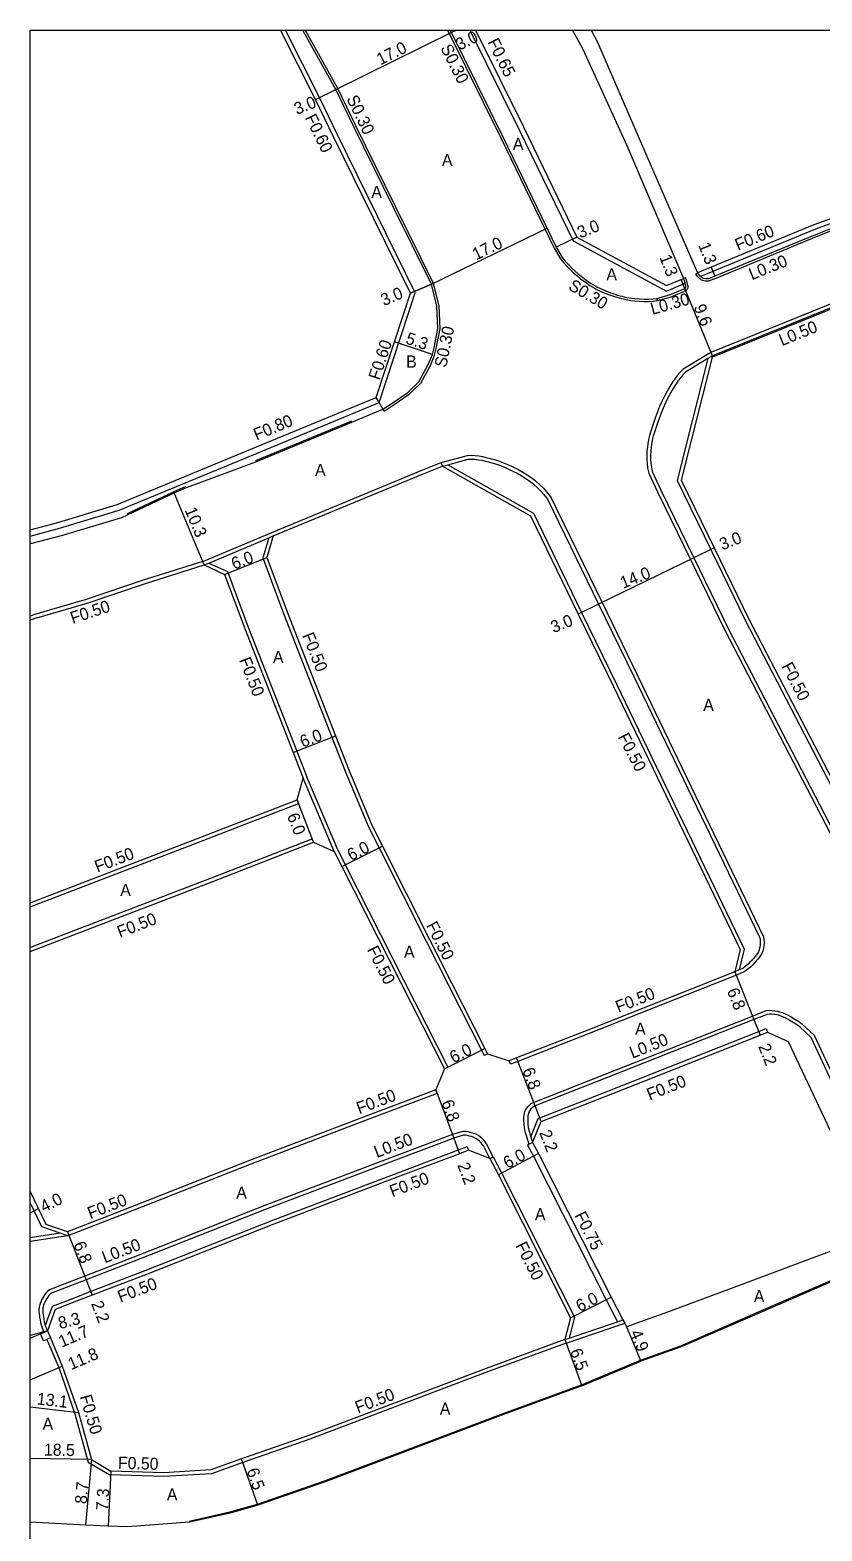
# Model space of a CAD drawing. Header units: metres. Extents: x -8000 to -6400, y -117600 to -117000.
# Drawn here: x -8000 to -7895.4, y -117198.4 to -117000 of the extents above; entities that cross this region are included whole.
import ezdxf

# ---------------------------------------------------------------- set-up
doc = ezdxf.new("R2010")
doc.units = ezdxf.units.M
doc.header["$LTSCALE"] = 2.5
for name, color, linetype in [('側溝・桝', 7, 'Continuous'), ('図郭', 7, 'Continuous'), ('幅員', 7, 'Continuous'), ('歩道・分離帯・安全施設', 7, 'Continuous'), ('舗装', 7, 'Continuous'), ('道路', 7, 'Continuous')]:
    doc.layers.add(name, color=color, linetype=linetype)
doc.styles.get("Standard").update_dxf_attribs({"font": ''})
doc.styles.get('Standard').set_extended_font_data('@MS PGothic')

msp = doc.modelspace()

# ---------------------------------------------------------------- linework, layer by layer
at = {"layer": '側溝・桝'}
for points in [[(-7961.75, -117008.93), (-7966.24, -117000)], [(-7963.59, -117000.05), (-7963.62, -117000)], [(-7953.38, -117050.13), (-7953.22, -117050.38), (-7952, -117049.59), (-7949.89, -117048.15), (-7948.37, -117046.67), (-7947.1, -117044.36), (-7946.54, -117042.98), (-7946.33, -117042.11), (-7945.8, -117039.49), (-7945.96, -117036.45), (-7946.69, -117033.51), (-7951.71, -117023.35), (-7956.93, -117012.68), (-7959.32, -117007.74), (-7963.59, -117000.05)], [(-7944.84, -117000), (-7937.74, -117014.35), (-7930.73, -117028.83), (-7929.92, -117030.23), (-7929.51, -117030.74), (-7929.08, -117031.2), (-7928.64, -117031.65), (-7928.18, -117032.08), (-7927.75, -117032.47), (-7927.2, -117032.92), (-7926.62, -117033.35), (-7926.02, -117033.76), (-7925.4, -117034.12), (-7925.26, -117034.2), (-7924.66, -117034.5), (-7924.04, -117034.77), (-7923.42, -117035.01), (-7922.78, -117035.23), (-7922.48, -117035.32), (-7921.86, -117035.49), (-7921.23, -117035.63), (-7920.59, -117035.74), (-7920.1, -117035.8), (-7919.49, -117035.85), (-7918.88, -117035.88), (-7918.26, -117035.87), (-7917.65, -117035.84), (-7917.08, -117035.77)], [(-7941.88, -117000), (-7935.36, -117013.18), (-7928.25, -117027.85), (-7915.92, -117034.5)], [(-7953.88, -117049.26), (-7949.09, -117034.74), (-7954.14, -117024.54), (-7954.14, -117024.54), (-7959.36, -117013.86), (-7961.75, -117008.93)], [(-7882.84, -117020.87), (-7890.65, -117024.31), (-7896.23, -117026.31), (-7909.77, -117031.9), (-7911.39, -117032.57)], [(-7882.84, -117021.73), (-7890.36, -117025.05), (-7895.89, -117027.25), (-7899.43, -117028.71)], [(-7899.43, -117028.71), (-7909.39, -117032.83), (-7909.77, -117032.98)], [(-7917.16, -117035.48), (-7917.08, -117035.77), (-7915.29, -117035.26), (-7913.3, -117034.44), (-7913.15, -117034.29), (-7913.07, -117034.13), (-7913.05, -117034.06), (-7913.04, -117033.92), (-7913.05, -117033.8), (-7913.06, -117033.76), (-7913.15, -117033.4), (-7913.25, -117033.04), (-7913.37, -117032.74), (-7913.65, -117032.85)], [(-7913.44, -117033.47), (-7913.53, -117033.14), (-7913.65, -117032.85)], [(-7912.04, -117032.26), (-7911.79, -117032.09)], [(-7909.77, -117032.98), (-7910.34, -117033.22), (-7910.74, -117033.18), (-7911.13, -117033.12), (-7911.32, -117033.01), (-7911.45, -117032.91), (-7911.54, -117032.84), (-7911.71, -117032.68), (-7911.81, -117032.58), (-7912.04, -117032.26)], [(-7911.39, -117032.57), (-7911.5, -117032.47), (-7911.58, -117032.39), (-7911.79, -117032.09)], [(-7887.17, -117033.37), (-7910.04, -117042.62)], [(-7915.92, -117034.5), (-7913.44, -117033.47)], [(-7910.04, -117042.62), (-7910.68, -117043.01), (-7913.68, -117044.84), (-7914.08, -117045.25), (-7914.43, -117045.64), (-7914.75, -117046.06), (-7915.05, -117046.48), (-7915.33, -117046.92), (-7915.59, -117047.35), (-7915.82, -117047.75), (-7916.18, -117048.41), (-7916.51, -117049.09), (-7916.81, -117049.78), (-7917.08, -117050.47), (-7917.34, -117051.16), (-7917.44, -117051.43), (-7917.62, -117051.95), (-7917.8, -117052.49), (-7917.98, -117053.03), (-7918.14, -117053.58), (-7918.27, -117054.13), (-7918.38, -117054.7), (-7918.43, -117055.1), (-7918.48, -117055.65), (-7918.51, -117056.2), (-7918.5, -117056.76), (-7918.47, -117057.32), (-7918.4, -117057.88), (-7918.29, -117058.42), (-7918.25, -117058.6), (-7917.1, -117061.04), (-7912.74, -117069.99), (-7908.17, -117079.35), (-7890.65, -117113.13)], [(-7909.81, -117043.06), (-7910.42, -117043.44), (-7914.49, -117059.54), (-7910.04, -117068.67), (-7905.49, -117078.01), (-7888.01, -117111.71), (-7885.75, -117115.6), (-7885.45, -117115.7), (-7884.6, -117116)], [(-8000, -117066.89), (-7996.1, -117065.86), (-7988.22, -117063.48), (-7970.53, -117056.17), (-7953.88, -117049.26), (-7954.28, -117048.56)], [(-7968.06, -117066.41), (-7948.32, -117058.25), (-7945.67, -117057.18)], [(-7945.67, -117057.18), (-7942.19, -117056.23), (-7941.66, -117056.22), (-7941.17, -117056.25), (-7940.69, -117056.31), (-7940.22, -117056.39), (-7939.76, -117056.49), (-7939.31, -117056.6), (-7939.01, -117056.68), (-7938.33, -117056.88), (-7937.66, -117057.11), (-7937.01, -117057.38), (-7936.37, -117057.67), (-7935.96, -117057.87), (-7935.41, -117058.16), (-7934.87, -117058.46), (-7934.33, -117058.78), (-7933.81, -117059.13), (-7933.3, -117059.51), (-7933.1, -117059.68), (-7932.62, -117060.11), (-7932.17, -117060.56), (-7931.75, -117061.04), (-7931.36, -117061.55), (-7931.15, -117061.84), (-7924.42, -117075.68), (-7919.76, -117085.24), (-7903.09, -117119.86), (-7903.03, -117120.27), (-7903.01, -117120.63), (-7903.02, -117121), (-7903.07, -117121.36), (-7903.16, -117121.71), (-7903.19, -117121.78), (-7903.31, -117122.07), (-7903.47, -117122.35), (-7903.65, -117122.6), (-7903.84, -117122.84), (-7904.03, -117123.05), (-7904.21, -117123.25), (-7904.23, -117123.28), (-7904.51, -117123.58), (-7904.82, -117123.88), (-7905.15, -117124.17), (-7905.5, -117124.42), (-7905.58, -117124.48), (-7906.08, -117124.69), (-7906.67, -117124.95)], [(-7945.48, -117057.64), (-7945.67, -117057.18)], [(-7945.48, -117057.64), (-7944.8, -117057.46), (-7933.49, -117063.89), (-7927.12, -117077.01), (-7922.47, -117086.55), (-7905.62, -117121.52), (-7906.28, -117124.24)], [(-7977.16, -117070.25), (-7968.06, -117066.41)], [(-7977.01, -117070.72), (-7976.39, -117070.46), (-7968.46, -117067.12), (-7967.87, -117066.87)], [(-7968.46, -117067.12), (-7969.24, -117069.77), (-7966.51, -117077.11), (-7960.11, -117093.49), (-7958.36, -117097.97), (-7955.29, -117105.32), (-7953.88, -117108.11), (-7947.65, -117120.44), (-7940.34, -117134.85), (-7939.98, -117135.56)], [(-7977.16, -117070.25), (-7985.03, -117072.73), (-7992.6, -117075.27), (-7999.24, -117077.24), (-8000, -117077.47)], [(-7976.39, -117070.46), (-7973.89, -117071.6), (-7971.16, -117078.95), (-7964.76, -117095.31), (-7963.43, -117098.72)], [(-7959.8, -117108.59), (-7963.9, -117098.9)], [(-7959.35, -117108.36), (-7963.43, -117098.72)], [(-8000, -117115.91), (-7977.84, -117107.41), (-7964.54, -117102.25)], [(-7964.72, -117101.78), (-7964.54, -117102.25)], [(-8000, -117121.28), (-7999.25, -117120.98), (-7976.03, -117112.07), (-7962.72, -117106.9)], [(-7962.72, -117106.9), (-7962.54, -117107.37)], [(-7959.35, -117108.36), (-7958.34, -117110.37), (-7952.1, -117122.7), (-7944.8, -117137.11)], [(-7906.67, -117124.95), (-7906.85, -117124.49)], [(-7906.67, -117124.95), (-7926.13, -117132.66), (-7935.55, -117136.35), (-7936.5, -117136.72)], [(-7934.05, -117147.28), (-7934.59, -117145.65), (-7934.68, -117145.13), (-7934.72, -117144.61), (-7934.73, -117144.14), (-7934.73, -117143.93), (-7934.73, -117143.71), (-7934.71, -117143.48), (-7934.67, -117143.23), (-7934.6, -117142.97), (-7934.52, -117142.79), (-7934.38, -117142.57), (-7934.19, -117142.31), (-7934, -117142.11), (-7933.77, -117141.92), (-7933.48, -117141.76), (-7924, -117138.05), (-7904.53, -117130.35), (-7902.71, -117129.62), (-7902.29, -117129.59), (-7901.93, -117129.6), (-7901.57, -117129.64), (-7901.23, -117129.7), (-7900.96, -117129.77), (-7900.59, -117129.89), (-7900.24, -117130.04), (-7899.91, -117130.2), (-7899.6, -117130.37), (-7899.44, -117130.45), (-7898.92, -117130.75), (-7898.41, -117131.08), (-7897.98, -117131.4), (-7896.39, -117132.86)], [(-7933.84, -117146.31), (-7932.85, -117143.88), (-7923.2, -117140.1), (-7903.72, -117132.39), (-7902.75, -117132.01)], [(-7902.75, -117132.01), (-7902.56, -117132.47)], [(-7896.39, -117132.86), (-7893.3, -117139.48), (-7882.84, -117160.76)], [(-7939.53, -117135.33), (-7939.98, -117135.56)], [(-7936.5, -117136.72), (-7936.68, -117136.25)], [(-7944.8, -117137.11), (-7945.24, -117137.33)], [(-7946.21, -117140.57), (-7955.21, -117143.98), (-7970.84, -117149.91), (-7987.72, -117156.57), (-7995.02, -117159.39), (-7996.03, -117159.04), (-7998.42, -117158.22)], [(-7946.21, -117140.57), (-7946.39, -117140.11)], [(-7938.82, -117148.94), (-7939.67, -117147.25), (-7939.86, -117146.99), (-7940.05, -117146.74), (-7940.28, -117146.5), (-7940.47, -117146.34), (-7940.76, -117146.14), (-7941.07, -117145.98), (-7941.38, -117145.86), (-7941.52, -117145.81), (-7941.81, -117145.73), (-7942.12, -117145.66), (-7942.44, -117145.62), (-7942.82, -117145.6), (-7944.17, -117146), (-7953.15, -117149.4), (-7968.75, -117155.32), (-7985.61, -117161.97), (-7992.75, -117164.73), (-7995.97, -117165.98), (-7997.41, -117166.53), (-7997.69, -117166.76), (-7997.9, -117166.98), (-7998.07, -117167.21), (-7998.22, -117167.43), (-7998.24, -117167.47), (-7998.4, -117167.74), (-7998.55, -117168.03), (-7998.68, -117168.34), (-7998.77, -117168.67), (-7998.8, -117168.83), (-7998.83, -117169.12), (-7998.82, -117169.41), (-7998.79, -117169.68), (-7998.75, -117169.92), (-7998.73, -117170.13), (-7998.68, -117170.49), (-7998.62, -117170.87), (-7998.55, -117171.15), (-7998.16, -117172.17)], [(-7933.84, -117146.31), (-7933.6, -117147.04)], [(-7942.24, -117147.62), (-7943.43, -117148.07), (-7952.37, -117151.46), (-7967.95, -117157.37), (-7984.81, -117164.02), (-7991.96, -117166.78), (-7995.18, -117168.03), (-7997.09, -117168.76), (-7997.98, -117171.25)], [(-7942.24, -117147.62), (-7942.06, -117148.09)], [(-7933.6, -117147.04), (-7934.05, -117147.28), (-7934.26, -117147.4)], [(-7934.26, -117147.4), (-7933.49, -117148.85), (-7923.88, -117167.85), (-7922.37, -117170.75)], [(-7939.26, -117149.18), (-7938.82, -117148.94)], [(-7938.82, -117148.94), (-7937.68, -117151.09), (-7928.04, -117170.16), (-7928.76, -117172.93)], [(-7998.42, -117158.22), (-7999.46, -117156.08), (-8000, -117154.98)], [(-7996.03, -117159.04), (-8000, -117159.65)], [(-7995.02, -117159.39), (-8000, -117160.16)], [(-7997.98, -117171.25), (-7997.7, -117171.97)], [(-7929.33, -117173.12), (-7928.76, -117172.93), (-7922.37, -117170.75), (-7921.66, -117170.51)], [(-7929.16, -117173.59), (-7921.42, -117170.96)], [(-7997.77, -117173.09), (-7996.21, -117176.8), (-7994.08, -117182.91), (-7992.32, -117189.3), (-7989.46, -117191)], [(-7929.16, -117173.59), (-7939.54, -117177.39), (-7963.01, -117186.27), (-7971.87, -117189.35), (-7976.02, -117190.84), (-7982.31, -117191.22), (-7989.46, -117191)]]:
    msp.add_lwpolyline(points, dxfattribs=at)
msp.add_lwpolyline([(-7998.62, -117172.36), (-7998.16, -117172.17), (-7997.7, -117171.97), (-7997.31, -117172.89), (-7997.77, -117173.09), (-7998.24, -117173.28)], close=True, dxfattribs=at)
at = {"layer": '図郭'}
msp.add_lwpolyline([(-8000, -117000), (-7200, -117000), (-7200, -117600), (-8000, -117600)], close=True, dxfattribs=at)
at = {"layer": '幅員', "flags": 128}
msp.add_lwpolyline([(-7959.59, -117007.87), (-7944.34, -117000.32)], dxfattribs=at)
at = {"layer": '幅員'}
for points in [[(-7944.34, -117000.32), (-7943.69, -117000)], [(-7962.28, -117009.2), (-7959.59, -117007.87)], [(-7946.97, -117033.61), (-7931.66, -117026.2)], [(-7927.76, -117027.38), (-7930.46, -117028.69)], [(-7910, -117031.35), (-7909.51, -117032.55)], [(-7913.48, -117034.19), (-7913.97, -117032.99)], [(-7949.73, -117034.79), (-7946.97, -117033.61)], [(-7909.81, -117043.06), (-7913.48, -117034.19)], [(-7946.83, -117042.89), (-7951.86, -117041.22)], [(-7977.01, -117070.72), (-7980.94, -117061.2)], [(-7909.59, -117068.46), (-7912.29, -117069.77)], [(-7974.29, -117071.97), (-7968.71, -117069.75)], [(-7912.29, -117069.77), (-7924.87, -117075.9)], [(-7924.87, -117075.9), (-7927.57, -117077.23)], [(-7965.23, -117095.49), (-7959.64, -117093.31)], [(-7962.54, -117107.37), (-7964.72, -117101.78)], [(-7958.79, -117110.59), (-7953.43, -117107.89)], [(-7906.85, -117124.49), (-7904.35, -117130.81)], [(-7904.35, -117130.81), (-7903.54, -117132.86)], [(-7945.24, -117137.33), (-7939.89, -117134.62)], [(-7933.27, -117142.22), (-7935.73, -117135.88)], [(-7946.39, -117140.11), (-7944.01, -117146.48)], [(-7932.46, -117144.27), (-7933.27, -117142.22)], [(-7944.01, -117146.48), (-7943.25, -117148.54)], [(-7932.82, -117148.51), (-7938.12, -117151.32)], [(-8000, -117156.34), (-7998.88, -117155.79)], [(-7995.03, -117158.85), (-7992.57, -117165.2)], [(-7992.57, -117165.2), (-7991.78, -117167.25)], [(-7928.57, -117170.22), (-7923.21, -117167.51)], [(-7997.7, -117171.97), (-8000, -117172.56)], [(-8000, -117172.94), (-7997.7, -117171.97)], [(-7921.17, -117171.44), (-7919.3, -117175.97)], [(-7929.33, -117173.12), (-7927.1, -117179.22)], [(-8000, -117178.42), (-7995.74, -117176.62)], [(-8000, -117182), (-7993.6, -117182.76)], [(-7991.89, -117188.97), (-8000, -117188.84)], [(-7991.89, -117188.97), (-7992.66, -117197.63)], [(-7969.91, -117195.02), (-7972.04, -117188.88)], [(-7989.31, -117190.51), (-7989.69, -117197.8)]]:
    msp.add_lwpolyline(points, dxfattribs=at)
at = {"layer": '歩道・分離帯・安全施設'}
for points in [[(-7963.86, -117000.18), (-7963.95, -117000)], [(-7959.59, -117007.87), (-7963.86, -117000.18)], [(-7944.5, -117000), (-7937.47, -117014.21), (-7930.46, -117028.69), (-7929.67, -117030.06), (-7929.28, -117030.54), (-7928.86, -117031), (-7928.43, -117031.44), (-7927.98, -117031.86), (-7927.55, -117032.24), (-7927.01, -117032.69), (-7926.45, -117033.11), (-7925.86, -117033.5), (-7925.25, -117033.86), (-7925.12, -117033.93), (-7924.54, -117034.23), (-7923.93, -117034.49), (-7923.31, -117034.73), (-7922.69, -117034.94), (-7922.4, -117035.03), (-7921.79, -117035.2), (-7921.17, -117035.34), (-7920.54, -117035.45), (-7920.07, -117035.5), (-7919.47, -117035.55), (-7918.87, -117035.58), (-7918.27, -117035.57), (-7917.68, -117035.54), (-7917.17, -117035.48), (-7915.39, -117034.98), (-7913.48, -117034.19), (-7913.4, -117034.11), (-7913.35, -117034.01), (-7913.35, -117034), (-7913.34, -117033.92), (-7913.35, -117033.84), (-7913.35, -117033.82), (-7913.44, -117033.47), (-7913.53, -117033.14), (-7913.65, -117032.85)], [(-7946.62, -117042.03), (-7946.1, -117039.47), (-7946.26, -117036.49), (-7946.97, -117033.61), (-7951.98, -117023.48), (-7957.2, -117012.81), (-7959.59, -117007.87)], [(-7857.02, -117010.11), (-7856.95, -117010.73), (-7856.93, -117010.93), (-7856.97, -117011.12), (-7857.07, -117011.33), (-7857.26, -117011.49), (-7857.91, -117011.74), (-7871.24, -117017.02), (-7872.93, -117017.76), (-7881.55, -117020.91), (-7882.84, -117021.41), (-7890.47, -117024.78), (-7896.01, -117026.97), (-7899.54, -117028.44)], [(-7899.54, -117028.44), (-7909.51, -117032.55), (-7909.89, -117032.71)], [(-7909.89, -117032.71), (-7910.39, -117032.91), (-7910.71, -117032.88), (-7911.03, -117032.83), (-7911.12, -117032.79), (-7911.15, -117032.76), (-7911.26, -117032.68), (-7911.34, -117032.61), (-7911.39, -117032.57), (-7911.5, -117032.47), (-7911.58, -117032.39), (-7911.79, -117032.09)], [(-7909.76, -117043.2), (-7886.93, -117033.97)], [(-7953.38, -117050.13), (-7952.16, -117049.34), (-7950.08, -117047.92), (-7948.61, -117046.49), (-7947.37, -117044.23), (-7946.83, -117042.89), (-7946.62, -117042.03)], [(-7909.81, -117043.06), (-7910.42, -117043.44), (-7913.37, -117045.24), (-7913.72, -117045.59), (-7914.04, -117045.96), (-7914.35, -117046.35), (-7914.63, -117046.76), (-7914.9, -117047.18), (-7915.16, -117047.61), (-7915.39, -117048), (-7915.74, -117048.64), (-7916.05, -117049.3), (-7916.35, -117049.97), (-7916.62, -117050.65), (-7916.87, -117051.34), (-7916.97, -117051.6), (-7917.15, -117052.12), (-7917.33, -117052.64), (-7917.5, -117053.17), (-7917.65, -117053.7), (-7917.78, -117054.24), (-7917.89, -117054.78), (-7917.94, -117055.16), (-7917.98, -117055.68), (-7918.01, -117056.21), (-7918, -117056.74), (-7917.97, -117057.27), (-7917.9, -117057.8), (-7917.8, -117058.31), (-7917.77, -117058.43), (-7916.65, -117060.82), (-7912.29, -117069.77), (-7907.73, -117079.13), (-7890.2, -117112.91)], [(-7957.48, -117051.83), (-7953.38, -117050.13)], [(-7957.54, -117051.69), (-7970.21, -117056.95)], [(-7970.15, -117057.09), (-7957.48, -117051.83)], [(-7979.34, -117060.49), (-7970.15, -117057.09)], [(-7945.48, -117057.64), (-7944.8, -117057.46), (-7942.12, -117056.73), (-7941.67, -117056.72), (-7941.22, -117056.75), (-7940.77, -117056.8), (-7940.32, -117056.88), (-7939.87, -117056.98), (-7939.43, -117057.09), (-7939.14, -117057.16), (-7938.49, -117057.35), (-7937.84, -117057.58), (-7937.2, -117057.84), (-7936.58, -117058.12), (-7936.19, -117058.32), (-7935.65, -117058.6), (-7935.12, -117058.89), (-7934.6, -117059.21), (-7934.1, -117059.54), (-7933.61, -117059.91), (-7933.42, -117060.06), (-7932.97, -117060.47), (-7932.54, -117060.9), (-7932.13, -117061.36), (-7931.76, -117061.85), (-7931.58, -117062.1), (-7924.87, -117075.9), (-7920.21, -117085.46), (-7903.57, -117120.01), (-7903.53, -117120.32), (-7903.51, -117120.63), (-7903.52, -117120.95), (-7903.56, -117121.26), (-7903.64, -117121.56), (-7903.65, -117121.61), (-7903.76, -117121.85), (-7903.89, -117122.08), (-7904.05, -117122.3), (-7904.22, -117122.51), (-7904.4, -117122.72), (-7904.58, -117122.92), (-7904.6, -117122.94), (-7904.87, -117123.23), (-7905.16, -117123.51), (-7905.46, -117123.77), (-7905.78, -117124.01), (-7905.82, -117124.04), (-7906.28, -117124.24), (-7906.85, -117124.49)], [(-7979.4, -117060.35), (-7981, -117061.06), (-7987.17, -117063.97)], [(-7987.11, -117064.11), (-7980.94, -117061.2), (-7979.34, -117060.49)], [(-8000, -117067.82), (-7999.87, -117067.84), (-7999.7, -117067.84), (-7995.83, -117066.82), (-7987.88, -117064.43), (-7987.11, -117064.11)], [(-7893.75, -117139.69), (-7896.8, -117133.16), (-7898.29, -117131.78), (-7898.69, -117131.49), (-7899.18, -117131.18), (-7899.68, -117130.89), (-7899.83, -117130.81), (-7900.14, -117130.64), (-7900.45, -117130.49), (-7900.77, -117130.36), (-7901.1, -117130.25), (-7901.34, -117130.19), (-7901.65, -117130.13), (-7901.96, -117130.1), (-7902.28, -117130.09), (-7902.59, -117130.12), (-7904.35, -117130.81), (-7923.82, -117138.52), (-7933.27, -117142.22), (-7933.49, -117142.34), (-7933.67, -117142.49), (-7933.81, -117142.63), (-7933.96, -117142.84), (-7934.08, -117143.03), (-7934.13, -117143.15), (-7934.19, -117143.33), (-7934.21, -117143.53), (-7934.23, -117143.73), (-7934.23, -117143.93), (-7934.23, -117144.13), (-7934.23, -117144.59), (-7934.18, -117145.06), (-7933.84, -117146.31), (-7933.6, -117147.04)], [(-7939.26, -117149.18), (-7940.1, -117147.51), (-7940.26, -117147.29), (-7940.43, -117147.07), (-7940.62, -117146.87), (-7940.78, -117146.74), (-7941.02, -117146.57), (-7941.28, -117146.44), (-7941.55, -117146.33), (-7941.66, -117146.29), (-7941.93, -117146.21), (-7942.21, -117146.15), (-7942.48, -117146.11), (-7942.76, -117146.1), (-7944.01, -117146.48), (-7952.97, -117149.87), (-7968.57, -117155.79), (-7985.43, -117162.44), (-7992.57, -117165.2), (-7995.79, -117166.44), (-7997.16, -117166.97), (-7997.35, -117167.12), (-7997.51, -117167.3), (-7997.66, -117167.5), (-7997.8, -117167.7), (-7997.82, -117167.73), (-7997.96, -117167.98), (-7998.09, -117168.24), (-7998.2, -117168.51), (-7998.28, -117168.78), (-7998.31, -117168.9), (-7998.33, -117169.13), (-7998.32, -117169.37), (-7998.29, -117169.61), (-7998.26, -117169.85), (-7998.23, -117170.06), (-7998.19, -117170.42), (-7998.13, -117170.77), (-7997.98, -117171.25), (-7997.7, -117171.97)], [(-7919.35, -117175.83), (-7914.01, -117173.92), (-7903.33, -117169.29), (-7886.22, -117161.87)], [(-7927.15, -117179.08), (-7919.35, -117175.83)], [(-7978.98, -117197.13), (-7973.58, -117195.9), (-7969.95, -117194.87), (-7960.94, -117191.75), (-7937.5, -117182.87), (-7927.15, -117179.08)]]:
    msp.add_lwpolyline(points, dxfattribs=at)
at = {"layer": '舗装'}
for points in [[(-7946.97, -117033.61), (-7949.73, -117034.79)], [(-7954.28, -117048.56), (-7953.38, -117050.13)]]:
    msp.add_lwpolyline(points, dxfattribs=at)
at = {"layer": '道路'}
for points in [[(-7962.28, -117009.2), (-7966.91, -117000)], [(-7941.15, -117000), (-7934.77, -117012.9), (-7927.76, -117027.38), (-7915.89, -117033.78)], [(-7928.3, -117000), (-7926.94, -117002.53), (-7921.14, -117015.26), (-7913.65, -117032.85)], [(-7925.87, -117000), (-7925.01, -117001.6), (-7919.53, -117014.34), (-7911.79, -117032.09)], [(-7959.9, -117014.12), (-7962.28, -117009.2)], [(-7954.68, -117024.8), (-7959.9, -117014.12)], [(-7882.84, -117020.23), (-7890.87, -117023.75), (-7896.45, -117025.75), (-7910, -117031.35), (-7911.79, -117032.09)], [(-7970.84, -117055.43), (-7954.28, -117048.56), (-7951.86, -117041.22), (-7949.73, -117034.79), (-7954.68, -117024.8)], [(-7915.89, -117033.78), (-7913.65, -117032.85)], [(-7886.99, -117033.83), (-7909.81, -117043.06)], [(-7909.81, -117043.06), (-7913.96, -117059.49), (-7909.59, -117068.46), (-7905.05, -117077.78), (-7887.57, -117111.47), (-7885.41, -117115.19), (-7884.57, -117115.48)], [(-8000, -117066.06), (-7996.32, -117065.09), (-7988.49, -117062.73), (-7970.84, -117055.43)], [(-7967.87, -117066.87), (-7948.14, -117058.72), (-7945.48, -117057.64)], [(-7945.48, -117057.64), (-7933.88, -117064.24), (-7927.57, -117077.23), (-7922.91, -117086.77), (-7906.15, -117121.57), (-7906.85, -117124.49)], [(-7967.87, -117066.87), (-7968.71, -117069.75), (-7966.04, -117076.93), (-7959.64, -117093.31), (-7957.89, -117097.78), (-7954.84, -117105.11), (-7953.43, -117107.89), (-7947.2, -117120.21), (-7939.89, -117134.62), (-7939.53, -117135.33), (-7936.68, -117136.25)], [(-7999.1, -117077.72), (-7992.45, -117075.75), (-7984.87, -117073.21), (-7977.01, -117070.72)], [(-7977.01, -117070.72), (-7974.29, -117071.97), (-7971.62, -117079.13), (-7965.23, -117095.49), (-7963.9, -117098.9)], [(-7999.1, -117077.72), (-8000, -117078)], [(-8000, -117115.38), (-7978.02, -117106.94), (-7964.72, -117101.78), (-7963.9, -117098.9)], [(-8000, -117121.82), (-7999.06, -117121.44), (-7975.85, -117112.54), (-7962.54, -117107.37), (-7959.8, -117108.59)], [(-7959.8, -117108.59), (-7958.79, -117110.59), (-7952.55, -117122.93), (-7945.24, -117137.33)], [(-7906.85, -117124.49), (-7926.31, -117132.19), (-7935.73, -117135.88), (-7936.68, -117136.25)], [(-7933.6, -117147.04), (-7932.46, -117144.27), (-7923.01, -117140.57), (-7903.54, -117132.86), (-7902.56, -117132.47)], [(-7902.56, -117132.47), (-7899.84, -117133.73), (-7894.69, -117144.63), (-7887.72, -117158.99)], [(-7945.24, -117137.33), (-7946.39, -117140.11)], [(-7946.39, -117140.11), (-7955.38, -117143.51), (-7971.02, -117149.44), (-7987.9, -117156.1), (-7995.03, -117158.85), (-7997.86, -117157.88)], [(-7942.06, -117148.09), (-7943.25, -117148.54), (-7952.19, -117151.92), (-7967.77, -117157.84), (-7984.63, -117164.49), (-7991.78, -117167.25), (-7995, -117168.49), (-7996.7, -117169.15), (-7997.7, -117171.97), (-7997.31, -117172.89), (-7995.74, -117176.62), (-7993.6, -117182.76), (-7991.89, -117188.97), (-7989.31, -117190.51)], [(-7939.26, -117149.18), (-7942.06, -117148.09)], [(-7933.6, -117147.04), (-7932.82, -117148.51), (-7923.21, -117167.51), (-7921.66, -117170.51), (-7921.42, -117170.96), (-7921.17, -117171.44)], [(-7939.26, -117149.18), (-7938.12, -117151.32), (-7928.57, -117170.22), (-7929.33, -117173.12)], [(-7997.86, -117157.88), (-7998.88, -117155.79), (-8000, -117153.5)], [(-7887.72, -117158.99), (-7904.74, -117165.38), (-7915.64, -117169.46), (-7921.17, -117171.44)], [(-7886.16, -117162), (-7903.27, -117169.43), (-7913.96, -117174.06), (-7919.3, -117175.97)], [(-7929.33, -117173.12), (-7939.72, -117176.92), (-7963.18, -117185.8), (-7972.04, -117188.88), (-7976.12, -117190.35), (-7982.31, -117190.72), (-7989.31, -117190.51)], [(-7927.1, -117179.22), (-7919.3, -117175.97)], [(-7927.1, -117179.22), (-7937.45, -117183.01), (-7960.89, -117191.89), (-7969.91, -117195.02), (-7973.54, -117196.05), (-7978.94, -117197.27)], [(-7978.94, -117197.27), (-7987.14, -117197.86), (-7989.69, -117197.8), (-7992.66, -117197.63), (-8000, -117197.26)]]:
    msp.add_lwpolyline(points, dxfattribs=at)

# ---------------------------------------------------------------- texts
at = {"layer": '側溝・桝'}
for s, rotation, p in [('F0.65', 296.3316, (-7939.59, -117001.57)), ('S0.30', 296.3316, (-7945.8, -117002.36)), ('S0.30', 295.807, (-7958.23, -117009.07)), ('F0.60', 296.0673, (-7963.71, -117011.58)), ('F0.60', 22.4399, (-7906.45, -117029.2)), ('L0.30', 22.0249, (-7904.62, -117033.09)), ('S0.30', 329.3271, (-7928.98, -117034.22)), ('L0.30', 15.707, (-7917.76, -117037.66)), ('S0.30', 78.3985, (-7945.01, -117044.7)), ('L0.50', 22.0249, (-7900.65, -117041.8)), ('F0.60', 71.7144, (-7953.82, -117046.37)), ('F0.80', 22.5357, (-7970.07, -117054.28)), ('F0.50', 18.5231, (-7994.36, -117078.53)), ('F0.50', 291.3457, (-7964.05, -117080.01)), ('F0.50', 291.3457, (-7972.4, -117083.27)), ('F0.50', 297.4205, (-7900.75, -117084.1)), ('F0.50', 297.4205, (-7922.37, -117093.44)), ('F0.50', 20.9981, (-7991.1, -117111.4)), ('F0.50', 20.9981, (-7988.12, -117120.03)), ('F0.50', 296.8948, (-7947.71, -117118.35)), ('F0.50', 296.8948, (-7955.51, -117121.56)), ('F0.50', 21.5989, (-7922.25, -117129.94)), ('L0.50', 21.5989, (-7920.4, -117135.99)), ('F0.50', 21.5989, (-7918.12, -117141.52)), ('F0.50', 20.7818, (-7956.5, -117143.34)), ('L0.50', 20.7818, (-7954.18, -117149.11)), ('F0.50', 20.7818, (-7952.12, -117154.31)), ('F0.50', 21.1297, (-7992.03, -117157.2)), ('F0.75', 296.8195, (-7928.08, -117156.68)), ('L0.50', 20.7818, (-7990.13, -117163.04)), ('F0.50', 296.8195, (-7935.89, -117160.67)), ('F0.50', 20.7818, (-7988.06, -117168.24)), ('F0.50', 20.744, (-7956.68, -117182.88)), ('F0.50', 286.5054, (-7993.45, -117180.65)), ('F0.50', 358.2496, (-7988.4, -117190.18))]:
    msp.add_text(s, height=1.6, rotation=rotation, dxfattribs=at).set_placement(p)
at = {"layer": '幅員'}
for s, rotation, p in [('17.0', 26.3316, (-7953.71, -117004.68)), ('3.0', 26.3316, (-7943.24, -117002.73)), ('3.0', 21.7026, (-7964.73, -117011.23)), ('3.0', 21.7026, (-7927.3, -117027.57)), ('17.0', 25.8295, (-7941.07, -117030.47)), ('1.3', 291.0535, (-7911.72, -117028.43)), ('1.3', 291.0535, (-7916.86, -117030.03)), ('3.0', 23.0865, (-7953.24, -117036.51)), ('9.6', 291.0535, (-7912.33, -117036.6)), ('5.3', 341.7144, (-7950.48, -117041.41)), ('10.3', 292.4167, (-7979.59, -117063.45)), ('3.0', 21.7026, (-7908.52, -117068.8)), ('6.0', 21.7026, (-7973.02, -117071.36)), ('14.0', 21.7026, (-7921.64, -117073.88)), ('3.0', 21.7026, (-7930.82, -117079.74)), ('6.0', 21.3458, (-7963.96, -117094.89)), ('6.0', 291.3266, (-7966.07, -117103.87)), ('6.0', 26.8223, (-7957.58, -117109.87)), ('6.8', 291.5918, (-7907.95, -117127)), ('6.0', 26.8934, (-7944.04, -117136.61)), ('2.2', 291.5918, (-7903.8, -117134.36)), ('6.8', 291.2262, (-7934.98, -117137.52)), ('6.8', 290.4353, (-7945.67, -117141.76)), ('2.2', 291.3811, (-7932.73, -117145.77)), ('6.0', 27.9778, (-7936.93, -117150.57)), ('2.2', 290.304, (-7943.55, -117150.04)), ('4.0', 26.0055, (-7998.17, -117156.34)), ('6.8', 291.1295, (-7994.28, -117160.5)), ('2.2', 291.1295, (-7991.96, -117168.35)), ('6.0', 26.7947, (-7927.36, -117169.5)), ('8.3', 14.3096, (-7996.05, -117171.74)), ('11.7', 22.8859, (-7995.82, -117174.19)), ('4.9', 292.4755, (-7920.75, -117172.19)), ('11.8', 22.8859, (-7994.57, -117177.16)), ('6.5', 290.0983, (-7928.67, -117174.63)), ('13.1', 353.2255, (-7999.16, -117181.68)), ('18.5', 359.0767, (-7998.17, -117188.45)), ('6.5', 289.1428, (-7971.4, -117190.4)), ('8.7', 84.9082, (-7992.51, -117194.89)), ('7.3', 87.0417, (-7989.68, -117195.74))]:
    msp.add_text(s, height=1.6, rotation=rotation, dxfattribs=at).set_placement(p)
at = {"layer": '舗装'}
for s, p in [('A', (-7936.2, -117015.85)), ('A', (-7945.57, -117017.98)), ('A', (-7954.9, -117022.2)), ('A', (-7923.84, -117033.09)), ('B', (-7950.3, -117044.62)), ('A', (-7962.34, -117058.96)), ('A', (-7967.9, -117083.67)), ('A', (-7911.04, -117090.01)), ('A', (-7988.08, -117114.48)), ('A', (-7950.59, -117122.64)), ('A', (-7920.05, -117132.82)), ('A', (-7972.75, -117154.48)), ('A', (-7933.29, -117157.33)), ('A', (-7904.36, -117168.16)), ('A', (-7945.85, -117183.03)), ('A', (-7998.34, -117185.04)), ('A', (-7981.92, -117194.38))]:
    msp.add_text(s, height=1.6, dxfattribs=at).set_placement(p)

doc.saveas('drawing.dxf')
